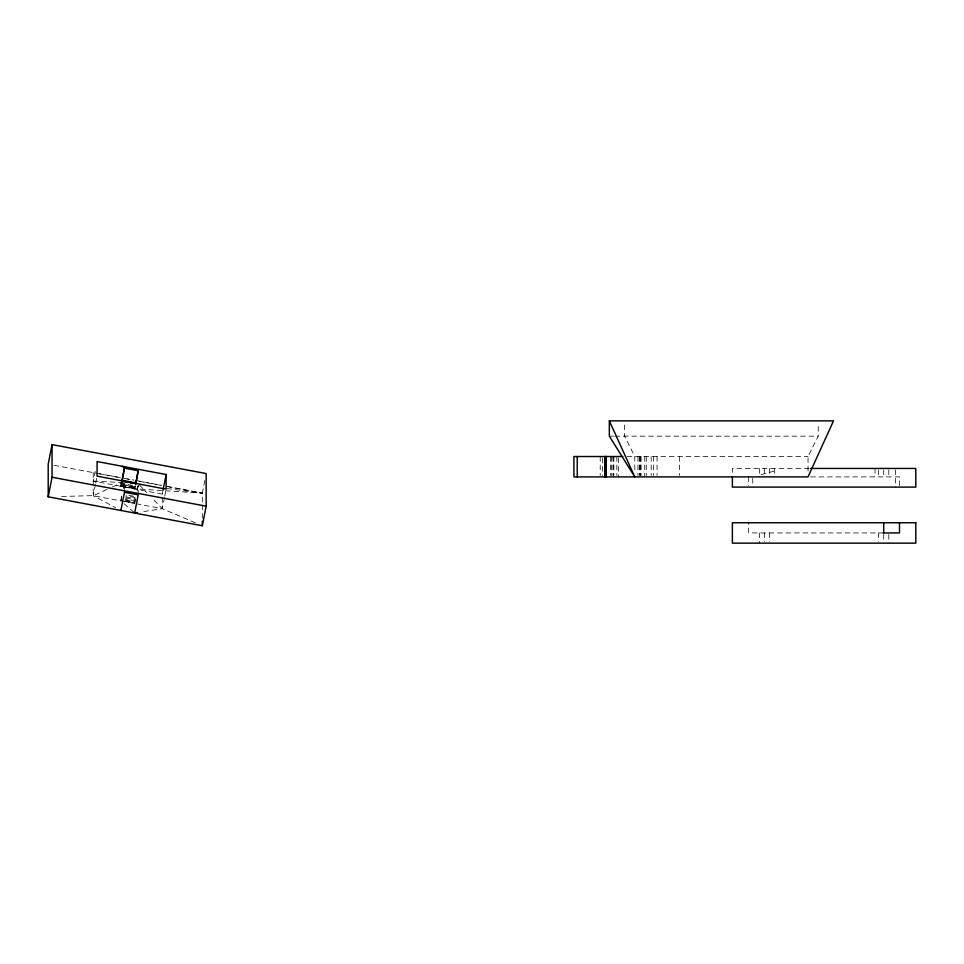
<?xml version="1.0" encoding="UTF-8"?>
<svg xmlns="http://www.w3.org/2000/svg" width="964" height="964" viewBox="0 0 964 964"><rect width="100%" height="100%" fill="white"/><g stroke="black" fill="none" stroke-linecap="round" stroke-linejoin="round"><path stroke-width="0.72" stroke-dasharray="4.82 3.62" d="M124.452 489.555L124.452 482.747L123.344 487.965M138.201 494.869L138.201 485.338L137.093 490.556M135.394 485.952L134.683 488.881L120.922 486.29L120.91 483.759M61.563 496.46L92.737 495.641L134.659 503.437L135.032 500.75L125.404 498.942M121.645 496.123L121.006 499.846L134.767 502.437M195.415 522.813L162.277 508.703L162.277 494.086L93.231 481.12L95.159 471.336M95.424 484.555L93.231 495.737L115.62 507.642M95.701 483.157L97.075 476.156M120.898 486.23L121.44 483.446M120.886 500.906L121.705 496.713M123.356 488.326L124.452 482.747M134.683 488.881L135.213 485.989M134.659 503.437L135.478 499.256M137.117 490.905L138.201 485.338M162.277 494.086L163.109 489.893M164.483 497.52L162.277 508.703L140.467 512.077M164.748 496.123L166.121 489.134M204.778 480.542L202.307 493.134L202.307 503.509M167.435 486.471L202.307 493.134L134.659 488.76L120.922 486.29L121.645 483.362L132.646 485.434M808.037 471.083L808.037 456.526L818.219 436.15L818.219 423.642M106.92 489.483L93.231 495.737L93.231 486.965M112.402 486.977L123.356 481.976M760.97 474.686L774.67 470.998M609.332 436.15L613.502 436.15M614.887 436.15L818.219 436.15M627.07 456.526L808.037 456.526M809.206 468.444L732.375 468.444L732.375 474.18M810.628 476.903L899.496 476.903L899.496 485.639M883.699 532.947L748.679 532.947L748.679 522.765M93.231 481.12L120.922 482.518L134.659 488.76M166.796 488.495L202.307 493.134L166.941 486.483M123.645 501.34L134.683 503.051L122.295 500.726M54.008 465.275L97.605 473.432M99.063 473.686L134.008 480.096M96.183 473.204L119.765 477.626M127.14 479.012L130.08 479.566M138.924 481.229L161.036 485.374M121.452 484.265L135.213 486.856M121.271 485.049L135.032 487.627M121.127 485.663L134.888 488.242M121.006 486.085L134.767 488.664M128.923 495.376L135.804 496.677L135.599 497.665L125.971 495.858M125.766 496.894L135.394 498.713M125.573 497.942L135.213 499.75M125.248 499.846L134.888 501.654M135.454 480.373L161.615 485.362M136.105 503.714L162.277 508.703L151.938 497.942M124.067 503.69L134.659 512.969M139.515 485.013L146.757 492.556M895.423 469.854L895.423 487.097M888.796 469.854L888.796 476.903M888.796 534.405L888.796 543.142M883.699 469.854L883.699 476.903M883.699 534.405L883.699 541.684M878.602 469.854L878.602 476.903M878.602 532.947L878.602 541.684M875.035 468.444L875.035 476.903M774.67 468.444L774.67 476.903M769.573 468.444L769.573 476.903M769.573 532.947L769.573 541.684M764.476 468.444L764.476 476.903M764.476 532.947L764.476 541.684M759.379 468.444L759.379 476.903M759.379 532.947L759.379 543.142M752.764 478.361L752.764 485.639M748.679 476.903L748.679 485.639M679.391 456.526L679.391 475.445M657.05 456.526L657.05 475.445M653.411 456.526L653.411 475.445M651.182 456.526L651.182 475.445M646.278 456.526L646.278 475.445M644.747 456.526L644.747 476.903M640.988 456.526L640.988 475.445M640.771 456.526L640.771 475.445M640.036 456.526L640.036 475.445M639.337 456.526L639.337 475.445M637.939 456.526L637.939 475.445M634.806 469.625L634.806 456.526L624.612 436.15L624.612 423.642M618.394 457.984L618.394 476.903M616.864 456.526L616.864 475.445M613.863 456.526L613.863 475.445M613.249 456.526L613.249 475.445M613.032 456.526L613.032 475.445M611.441 456.526L611.441 475.445M610.417 456.526L610.417 475.445M602.44 457.984L602.44 475.445M600.223 456.526L600.223 475.445M202.307 504.991L202.307 518.343M93.231 472.649L93.231 485.507"/><path stroke-width="1.45" d="M127.537 482.362L122.042 481.325L124.452 468.118L122.392 466.299M135.804 483.916L138.201 470.721L124.452 468.118L121.717 482.06M52.044 444.609L48.2 464.19L48.2 496.809L202.307 525.754L206.151 506.184L206.151 473.553L52.044 444.609L52.044 477.24L48.2 496.809M120.886 510.438L124.452 492.279L138.201 494.869L134.659 512.969L137.563 512.523M135.478 484.603L138.201 470.721M163.109 489.893L166.121 474.517L97.075 461.539L97.075 476.156L166.121 489.134L166.121 474.517M609.332 420.858L634.806 476.903L609.332 436.15L609.332 420.858L833.511 420.858L808.037 476.903L573.905 476.903L573.905 456.526L622.852 456.526M810.555 468.444L915.8 468.444L915.8 487.097L732.375 487.097L732.375 477.06M883.072 532.947L899.496 532.947L899.496 522.765M122.235 480.289L135.984 482.868M130.297 482.88L133.044 483.398M52.044 477.24L206.151 506.184M883.699 522.765L883.699 532.947M606.091 456.526L606.091 476.903M605.609 456.526L605.609 476.903M605.259 456.526L605.259 476.903M605.018 456.526L605.018 476.903M577.231 456.526L577.231 476.903M202.307 521.307L202.307 525.754M915.8 522.765L732.375 522.765L732.375 543.142L915.8 543.142L915.8 522.765"/></g></svg>
